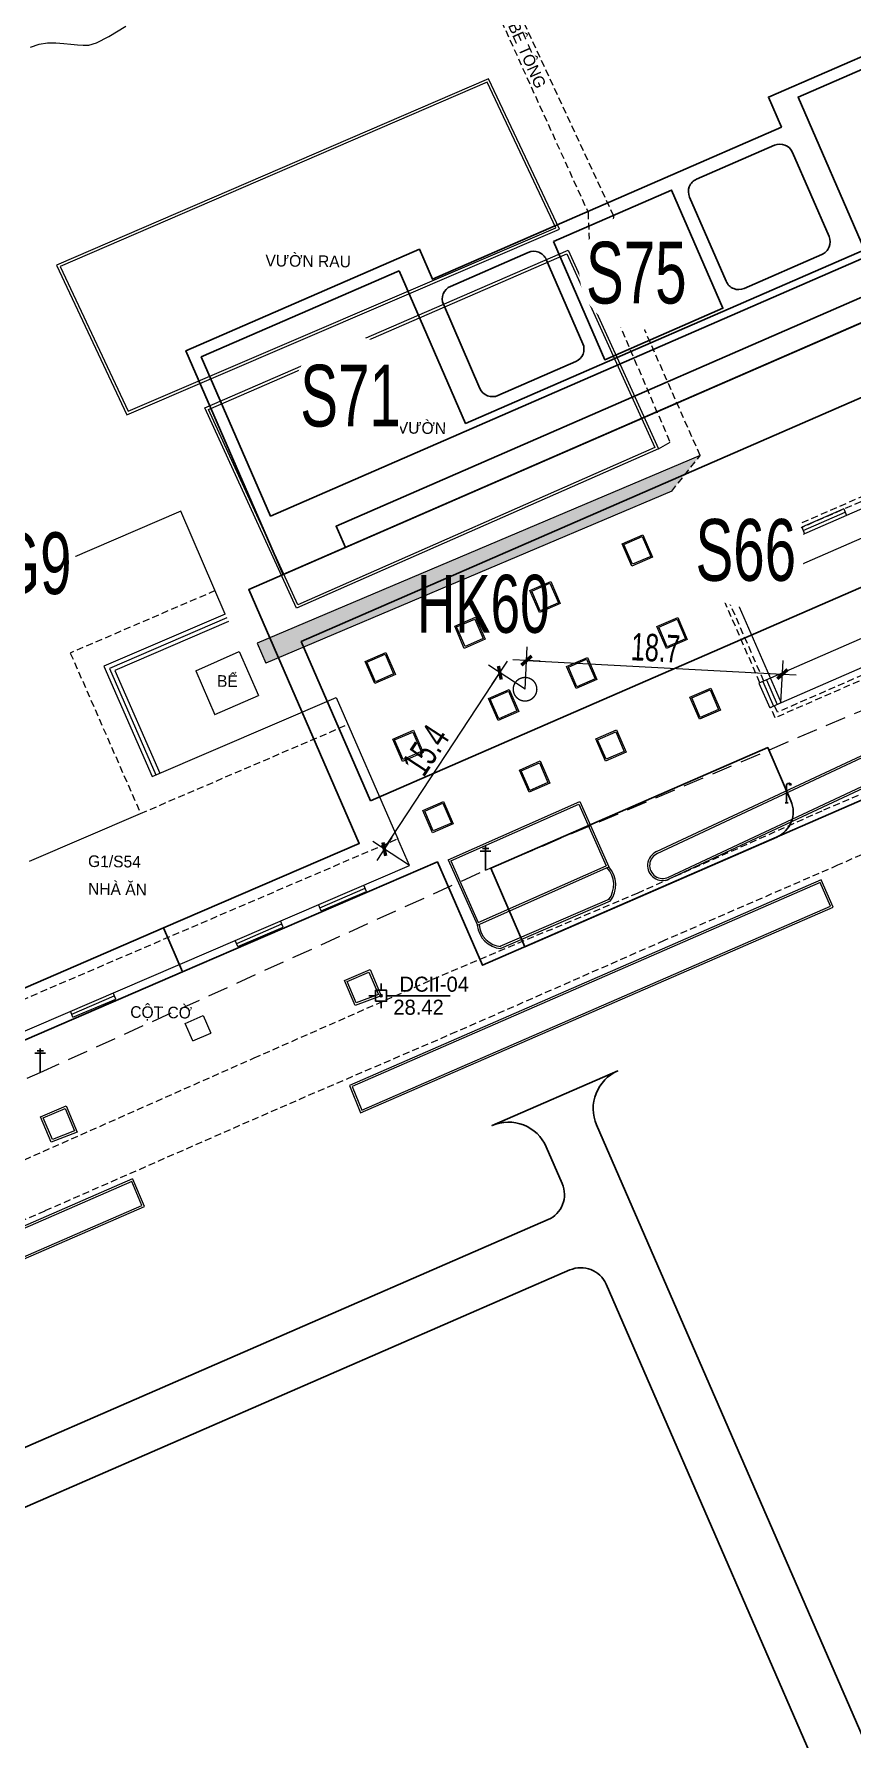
# Model space of a CAD drawing. Header units: inches. Extents: x 496359 to 501064, y 2374078 to 2377203.
# Drawn here: x 496698.2 to 496757.9, y 2376231.1 to 2376355.4 of the extents above; entities that cross this region are included whole.
import ezdxf
from ezdxf.enums import TextEntityAlignment as Align

# ---------------------------------------------------------------- set-up
doc = ezdxf.new("R2010")
doc.units = ezdxf.units.IN
doc.header["$MEASUREMENT"] = 0
doc.linetypes.add('DASHED', pattern=[0.75, 0.5, -0.25])
for name, color, linetype in [('cd', 7, 'Continuous'), ('chu', 6, 'Continuous'), ('MANH', 147, 'Continuous'), ('MOC - DC2', 1, 'Continuous')]:
    doc.layers.add(name, color=color, linetype=linetype)
for name, color, linetype, lineweight in [('EG Text2', 7, 'Continuous', 18), ('ISO', 252, 'Continuous', 20), ('LC Dim', 8, 'Continuous', 18), ('LC Net dam 1', 30, 'Continuous', 30), ('LC Net manh', 239, 'Continuous', 5), ('manh1', 67, 'Continuous', 13)]:
    doc.layers.add(name, color=color, linetype=linetype, lineweight=lineweight)
doc.styles.add('dien giai', font='', dxfattribs={"width": 0.8})
doc.styles.add('EG Hai', font='')
doc.styles.add('style1', font='')
doc.styles.get('dien giai').set_extended_font_data('.VnArial NarrowH')
doc.styles.get('EG Hai').set_extended_font_data('.VnArial NarrowH')
doc.styles.get('style1').set_extended_font_data('.VnAvantH')
doc.dimstyles.new('DIM300', dxfattribs={"dimscale": 0.5, "dimtxt": 2, "dimasz": 0.007, "dimexe": 1, "dimexo": 0, "dimgap": 0.4, "dimtad": 1, "dimtoh": 1, "dimdec": 1, "dimzin": 1, "dimdsep": 46, "dimtxsty": 'dien giai', "dimblk": 'rowdim', "dimcen": 2.5, "dimclrd": 256, "dimclre": 256, "dimclrt": 2, "dimazin": 0, "dimtfac": 1, "dimtdec": 1, "dimtix": 1, "dimtmove": 2, "dimatfit": 0, "dimldrblk": 'dot leader', "dimfxl": 2, "dimtolj": 1, "dimtzin": 0, "dimlwd": -1, "dimlwe": -1, "dimarcsym": 1})

# ---------------------------------------------------------------- blocks, each defined once
blk = doc.blocks.new('cdien')
at = {"layer": 'cd', "extrusion": (-0.000518657, 0.000768986, 1)}
for p, q in [((-0.8, 2.78, 0), (0.76, 2.78, 0)), ((-0.46, 3.14, 0), (0.49, 3.14, 0)), ((0, 0), (0, 3.5, 0))]:
    blk.add_line(p, q, dxfattribs=at)
blk = doc.blocks.new('chieusang')
at = {"layer": 'cd', "extrusion": (-0.000518657, 0.000768986, 1)}
for p, q in [((-0.03, 2.38, 0), (0.1, 2.57, 0)), ((-0.03, 2.38, 0), (-0.03, 0.03, 0)), ((0.1, 2.57, 0), (0.34, 2.61, 0)), ((0.34, 2.44, 0), (0.34, 2.61, 0)), ((0.34, 2.61, 0), (0.56, 2.54, 0)), ((0.54, 2.37, 0), (0.34, 2.44, 0)), ((0.58, 2.47, 0), (0.54, 2.37, 0)), ((0.56, 2.54, 0), (0.58, 2.47, 0)), ((-0.2, 0, 0), (0.2, 0, 0))]:
    blk.add_line(p, q, dxfattribs=at)
blk = doc.blocks.new('MOC')
at = {"layer": 'MOC - DC2'}
for points in [[(-0.4, 0), (-0.9, 0)], [(0, 0.4), (0, 0.9)], [(0.4, 0), (5.03, 0)], [(0, -0.4), (0, -0.9)]]:
    blk.add_lwpolyline(points, dxfattribs=at)
blk.add_lwpolyline([(-0.4, -0.4), (0.4, -0.4), (0.4, 0.4), (-0.4, 0.4)], close=True, dxfattribs=at)
blk.add_circle((0, 0), 0.0868, dxfattribs=at)
blk = doc.blocks.new('Nền HT mới')
at = {"layer": 'MANH', "lineweight": 0}
h = blk.add_hatch(dxfattribs=at)
h.set_pattern_fill('HONEY', color=8, scale=3, style=0)
h.set_pattern_definition([(0, (-498385.2992, -2376280.7748), (0.5625, 0.324759525), [0.375, -0.75]), (120, (-498385.2992, -2376280.7748), (-0.56249999877, 0.32475952713), [0.375, -0.75]), (60, (-498385.2992, -2376280.7748), (1.23e-09, 0.64951905213), [-0.75, 0.375])])
h.paths.add_polyline_path([(-12.99, 30.18), (-12.37, 28.72), (17.25, 41.27), (19.33, 43.87)])
at = {"layer": 'MANH', "color": 1, "linetype": 'DASHED', "lineweight": 0, "ltscale": 3, "elevation": -28.38}
blk.add_lwpolyline([(-168.11, -62.56), (-148.04, -53.65), (-128.17, -44.59), (-95.89, -30.65), (-58.74, -13.93), (-28.82, -1.11), (3.67, 13.64), (31.2, 25.31), (62.44, 39.11), (92.05, 52.59), (119.84, 64.48)], dxfattribs=at)
at = {"layer": 'MANH', "color": 3, "linetype": 'DASHED', "lineweight": 0, "elevation": -28.38}
for points in [[(-98.64, -37.36), (-82.5, -30.38), (-70.29, -25.06), (-55.32, -18.52), (-42.35, -12.93), (-29.97, -7.48), (-13.22, -0.06), (0.5, 5.98), (14.76, 11.97), (28.36, 18.03), (42.62, 24.14), (54.68, 29.38), (67.83, 35.35), (80.85, 41.08), (92.26, 46.21), (103.91, 51.03), (116.69, 56.56), (131.71, 63.03)], [(76.66, 34.79), (69.1, 31.37), (55.58, 25.28), (44.12, 20.53), (29.36, 13.99), (16.7, 8.5), (1.53, 1.84), (-10.85, -3.49), (-28.49, -11.22), (-40.3, -16.38), (-54.27, -22.43), (-69.24, -28.97), (-80.86, -34.09), (-97.08, -40.97)]]:
    blk.add_lwpolyline(points, dxfattribs=at)
at = {"layer": 'MANH', "linetype": 'DASHED', "lineweight": 0, "elevation": -28.38}
for points in [[(17.25, 41.27), (19.33, 43.87), (12.73, 58.81), (13.03, 61.34), (3.26, 82.33), (-6.47, 103.54), (-14.94, 121.94)], [(-15.84, 120.72), (-7.51, 103.17), (2.04, 81.69), (11.15, 61.6)], [(11.15, 61.6), (11.26, 58.48), (17.13, 44.84)], [(-16.06, 34.02), (-26.63, 29.47)], [(-26.63, 29.47), (-21.5, 17.77)], [(-21.5, 17.77), (-6.38, 24.26)], [(-36.37, 1.5), (-2.72, 15.93)]]:
    blk.add_lwpolyline(points, dxfattribs=at)
at = {"layer": 'MANH', "lineweight": 0, "elevation": -28.38}
for points in [[(-22.5, 46.84), (9.06, 60.38), (3.89, 71.35), (-27.64, 57.76)], [(-22.4, 47.1), (8.79, 60.48), (3.79, 71.09), (-27.38, 57.66)], [(16.28, 44.36), (-10.13, 32.73), (-16.81, 47.35), (9.7, 58.85)], [(16.01, 44.46), (-10.03, 32.99), (-16.55, 47.24), (9.6, 58.59)], [(14.39, 35.95), (13.77, 37.38), (15.1, 37.96), (15.72, 36.52)], [(7.66, 32.55), (7.04, 33.98), (8.37, 34.56), (8.99, 33.13)], [(2.17, 29.94), (1.55, 31.37), (2.88, 31.95), (3.5, 30.52)], [(16.93, 29.93), (16.31, 31.36), (17.64, 31.94), (18.26, 30.51)], [(-4.37, 27.37), (-4.99, 28.8), (-3.66, 29.38), (-3.04, 27.95)], [(10.33, 27.01), (9.71, 28.44), (11.04, 29.02), (11.66, 27.59)], [(4.63, 24.67), (4.01, 26.1), (5.34, 26.68), (5.96, 25.25)], [(19.34, 24.77), (18.71, 26.2), (20.05, 26.78), (20.67, 25.35)], [(-2.35, 21.7), (-2.97, 23.13), (-1.64, 23.71), (-1.02, 22.28)], [(12.46, 21.72), (11.84, 23.15), (13.17, 23.73), (13.79, 22.3)], [(6.89, 19.45), (6.27, 20.89), (7.6, 21.46), (8.22, 20.03)], [(-0.15, 16.5), (-0.77, 17.93), (0.56, 18.51), (1.18, 17.07)], [(28.09, 12.73), (-6.06, -2.15), (-5.37, -3.87), (28.83, 11.01)], [(-6.42, 5.52), (-4.84, 6.2), (-4.15, 4.57), (-5.76, 3.96)], [(-28.6, -4.43), (-27.01, -3.75), (-26.32, -5.38), (-27.93, -6)], [(-22.15, -9.08), (-76.33, -32.68), (-75.64, -34.4), (-21.41, -10.81)]]:
    blk.add_lwpolyline(points, close=True, dxfattribs=at)
at = {"layer": 'MANH', "color": 5, "linetype": 'DASHED', "lineweight": 0, "elevation": -28.38}
for points in [[(20.23, 35.23), (19.9, 35.99), (67.27, 56.64), (67.6, 55.89)], [(20.51, 35.35), (20.3, 35.83), (67.11, 56.25), (67.32, 55.77)], [(71.84, 46.16), (72.17, 45.41), (24.8, 24.75), (24.48, 25.51)], [(71.56, 46.04), (71.77, 45.57), (24.96, 25.15), (24.75, 25.63)], [(23.69, 27.3), (21.02, 33.44)], [(23.97, 27.42), (21.29, 33.56)]]:
    blk.add_lwpolyline(points, dxfattribs=at)
at = {"layer": 'MANH', "lineweight": 0, "elevation": -28.38}
for points in [[(66.84, 55.56), (20.99, 35.56)], [(67.63, 53.76), (21.77, 33.77)], [(70.3, 47.63), (24.45, 27.63)], [(16.28, 44.36), (17.13, 44.84)], [(71.09, 45.83), (25.23, 25.84)], [(19.33, 43.87), (-12.99, 30.18)], [(17.25, 41.27), (-12.37, 28.72)], [(-18.56, 39.82), (-39.48, 30.83)], [(-15.32, 32.31), (-18.56, 39.82)], [(29.8, 39.98), (26.74, 38.64)], [(29.8, 39.98), (30.01, 39.5)], [(26.74, 38.64), (26.95, 38.16)], [(26.84, 38.4), (29.91, 39.74)], [(14.34, 35.81), (13.63, 37.43), (15.15, 38.09), (15.85, 36.47), (14.34, 35.81)], [(20.99, 35.56), (20.16, 35.2)], [(20.95, 33.41), (20.16, 35.2)], [(21.22, 33.53), (20.44, 35.32)], [(21.5, 33.65), (20.71, 35.44)], [(20.99, 35.56), (25.23, 25.84)], [(7.61, 32.42), (6.91, 34.03), (8.42, 34.69), (9.12, 33.07), (7.61, 32.42)], [(21.77, 33.77), (20.95, 33.41)], [(-15.32, 32.31), (-24.18, 28.5)], [(-15.21, 32.03), (-23.78, 28.35)], [(-15.09, 31.76), (-23.39, 28.19)], [(2.12, 29.81), (1.42, 31.43), (2.94, 32.08), (3.64, 30.47), (2.12, 29.81)], [(16.87, 29.8), (16.17, 31.41), (17.69, 32.07), (18.39, 30.45), (16.87, 29.8)], [(-12.99, 30.18), (-12.37, 28.72)], [(-17.48, 28.18), (-14.3, 29.57)], [(-14.3, 29.57), (-12.9, 26.37)], [(-4.42, 27.24), (-5.12, 28.85), (-3.61, 29.51), (-2.91, 27.9), (-4.42, 27.24)], [(10.28, 26.88), (9.58, 28.49), (11.1, 29.15), (11.8, 27.54), (10.28, 26.88)], [(-24.18, 28.5), (-20.65, 20.46)], [(-23.78, 28.35), (-20.38, 20.58)], [(-23.38, 28.19), (-20.1, 20.7)], [(-17.48, 28.18), (-16.08, 24.97)], [(24.45, 27.63), (23.62, 27.27)], [(23.9, 27.39), (24.68, 25.6)], [(24.17, 27.51), (24.95, 25.72)], [(-20.65, 20.46), (-7.23, 26.22)], [(-16.09, 24.99), (-12.9, 26.38)], [(-7.23, 26.22), (-2.72, 15.93)], [(4.58, 24.54), (3.88, 26.15), (5.39, 26.81), (6.09, 25.2), (4.58, 24.54)], [(19.28, 24.64), (18.58, 26.25), (20.1, 26.91), (20.8, 25.3), (19.28, 24.64)], [(23.62, 27.27), (24.4, 25.48)], [(25.23, 25.84), (24.4, 25.48)], [(-2.4, 21.57), (-3.1, 23.18), (-1.58, 23.84), (-0.88, 22.22), (-2.4, 21.57)], [(12.41, 21.59), (11.71, 23.21), (13.22, 23.86), (13.92, 22.25), (12.41, 21.59)], [(16.14, 14.99), (32.22, 22.51)], [(6.84, 19.32), (6.14, 20.94), (7.65, 21.6), (8.35, 19.98), (6.84, 19.32)], [(16.2, 14.85), (32.28, 22.38)], [(17.01, 13.13), (33.09, 20.66)], [(17.07, 13), (33.15, 20.52)], [(0.95, 14.4), (10.54, 18.65)], [(10.54, 18.65), (12.66, 13.88)], [(-29.6, 14.3), (-21.5, 17.77)], [(-0.2, 16.37), (-0.9, 17.98), (0.61, 18.64), (1.31, 17.02), (-0.2, 16.37)], [(1.14, 14.32), (10.47, 18.46)], [(10.47, 18.46), (12.46, 13.95)], [(-1.88, 13.97), (-2.72, 15.93)], [(-35.55, -0.48), (-1.88, 13.97)], [(0.95, 14.4), (3.07, 9.62)], [(1.14, 14.32), (3.14, 9.82)], [(3.07, 9.62), (12.66, 13.88)], [(3.14, 9.82), (12.46, 13.95)], [(28.16, 12.92), (-6.25, -2.07), (-5.45, -4.07), (29.03, 10.93), (28.16, 12.92)], [(-5.02, 12.09), (-5.21, 12.54)], [(-8.42, 10.9), (-5.11, 12.32)], [(-8.32, 10.68), (-5.02, 12.09)], [(12.71, 11.51), (4.72, 8.06)], [(12.77, 11.38), (4.78, 7.92)], [(-8.32, 10.68), (-8.51, 11.12)], [(-14.49, 8.29), (-11.19, 9.71)], [(-14.4, 8.07), (-11.1, 9.49)], [(-11.1, 9.49), (-11.29, 9.93)], [(-14.4, 8.07), (-14.59, 8.51)], [(-6.62, 5.6), (-4.76, 6.39), (-3.95, 4.48), (-5.84, 3.76), (-6.62, 5.6)], [(-26.53, 3.13), (-23.42, 4.47)], [(-26.44, 2.91), (-23.32, 4.24)], [(-23.32, 4.24), (-23.51, 4.69)], [(-26.44, 2.91), (-26.62, 3.35)], [(-18.26, 2.46), (-16.94, 3.04)], [(-16.94, 3.04), (-16.37, 1.76)], [(-17.7, 1.18), (-18.26, 2.46)], [(-17.7, 1.18), (-16.37, 1.76)], [(-28.8, -4.35), (-26.93, -3.56), (-26.12, -5.47), (-28.02, -6.19), (-28.8, -4.35)], [(-22.08, -8.88), (-76.52, -32.6), (-75.72, -34.6), (-21.21, -10.89), (-22.07, -8.89)]]:
    blk.add_lwpolyline(points, dxfattribs=at)
at = {"layer": 'MANH', "lineweight": 0}
for centre, radius, start, end in [((16.59, 13.98, -28.38), 1.1, 113.8134, 296.3413), ((11.2, 12.57, -0.03), 1.82, 322.8968, 43.3524), ((11.21, 12.56, 0.1), 1.96, 322.7014, 42.3569), ((16.59, 13.98, -28.38), 0.95, 113.8134, 296.3413), ((4.93, 9.79, -0.03), 1.87, 185.0166, 265.5188), ((4.93, 9.8, -0.03), 1.74, 183.9569, 265.5027)]:
    blk.add_arc(centre, radius, start, end, dxfattribs=at)
at = {"layer": 'manh1', "color": 1, "lineweight": 0, "elevation": -28.38}
blk.add_lwpolyline([(-29.53, 73.65), (-28.9, 73.86), (-28.29, 73.96), (-27.69, 73.97), (-27.11, 73.92), (-26.59, 73.87), (-26.11, 73.83), (-25.68, 73.8), (-25.27, 73.81), (-24.71, 73.97), (-23.82, 74.42), (-22.58, 75.18)], dxfattribs=at)
at = {"layer": 'MOC - DC2', "lineweight": 0}
blk.add_point((-3.95, 4.48, 0.04), dxfattribs=at)
blk.add_point((-3.95, 4.48, 0.04), dxfattribs=at)
at = {"layer": 'cd', "lineweight": 0}
for name, p, xscale, yscale, zscale, rotation in [('chieusang', (25.64, 18.54, 0.16), 0.5499999999883585, 0.5499999999883585, 0.5499999999883585, 359.8380142929382), ('cdien', (3.67, 13.64, -0.06), 0.5, 0.5, 0.5, 0.152441407077486), ('cdien', (-28.82, -1.11, 0.04), 0.5, 0.5, 0.5, 0.152441407077486)]:
    blk.add_blockref(name, p, dxfattribs=dict(at, xscale=xscale, yscale=yscale, zscale=zscale, rotation=rotation))
at = {"layer": 'MOC - DC2', "lineweight": 0}
blk.add_blockref('MOC', (-3.95, 4.48, 0.04), dxfattribs=at)
at = {"layer": 'chu', "color": 6, "lineweight": 0, "style": 'style1'}
for s, rotation, p in [('§¦êNG B£ T¤NG', 293.6624, (3.37, 79.62, -28.38)), ('V¦êN RAU ', 359.2672, (-12.4, 57.67, -28.38)), ('V¦êN', 359.2672, (-2.74, 45.48, -28.38)), ('BÓ', 359.2672, (-15.93, 27.01, -28.38)), ('G1/S54', 359.2672, (-25.34, 13.87, -28.38)), ('NHµ ¡N', 359.2672, (-25.34, 11.85, -28.38)), ('CéT Cê', 359.2672, (-22.26, 2.87, -28.38))]:
    blk.add_text(s, height=0.85, rotation=rotation, dxfattribs=at).set_placement(p)
at = {"layer": 'MOC - DC2', "lineweight": 0, "style": 'style1'}
for s, p in [('DCII-04', (-2.61, 4.77, 0.04)), ('28.42', (-3.06, 3.09, 0.04))]:
    blk.add_text(s, height=1.1, dxfattribs=at).set_placement(p)
blk = doc.blocks.new('rowdim')
blk.add_line((-200, 0), (200, 0))
at = {"const_width": 50}
blk.add_lwpolyline([(-71, -71), (71, 71)], dxfattribs=at)
blk = doc.blocks.new('*D414')
at = {"layer": 'Defpoints', "color": 0, "transparency": 16777216}
for p in [(496732.23, 2376308.8), (496734.07, 2376307.6), (496725.64, 2376294.74)]:
    blk.add_point(p, dxfattribs=at)
at = {"layer": 'LC Dim', "transparency": 16777216}
for p, q in [((496734.07, 2376307.6), (496731.4, 2376309.35)), ((496723.8, 2376295.95), (496732.23, 2376308.8)), ((496725.64, 2376294.74), (496722.97, 2376296.49))]:
    blk.add_line(p, q, dxfattribs=at)
at = {"layer": 'LC Dim', "transparency": 16777216, "xscale": 0.005, "yscale": 0.005, "zscale": 0.005}
for p, rotation in [((496732.23, 2376308.8), 56.74464020919145), ((496723.8, 2376295.94), 236.7446402091914)]:
    blk.add_blockref('rowdim', p, dxfattribs=dict(at, rotation=rotation))
at = {"layer": 'LC Dim', "color": 2, "transparency": 16777216, "insert": (496726.83, 2376303.15), "char_height": 2, "attachment_point": 5, "rotation": 56.7446, "style": 'dien giai'}
blk.add_mtext('\\A1;15.4', dxfattribs=at)
blk = doc.blocks.new('dot leader')
at = {"const_width": 50}
blk.add_lwpolyline([(-25, 0, 1), (25, 0, 1)], format="xyb", close=True, dxfattribs=at)
blk = doc.blocks.new('*D415')
at = {"layer": 'Defpoints', "color": 0, "transparency": 16777216}
for p in [(496752.85, 2376308.7), (496734.07, 2376307.6), (496752.74, 2376306.61)]:
    blk.add_point(p, dxfattribs=at)
at = {"layer": 'LC Dim', "transparency": 16777216}
for p, q in [((496734.07, 2376307.6), (496734.23, 2376310.68)), ((496734.19, 2376309.69), (496752.85, 2376308.7)), ((496752.74, 2376306.61), (496752.91, 2376309.7))]:
    blk.add_line(p, q, dxfattribs=at)
at = {"layer": 'LC Dim', "transparency": 16777216, "xscale": 0.005, "yscale": 0.005, "zscale": 0.005}
for p, rotation in [((496734.18, 2376309.69), 176.9712956486483), ((496752.85, 2376308.7), 356.9712956486483)]:
    blk.add_blockref('rowdim', p, dxfattribs=dict(at, rotation=rotation))
at = {"layer": 'LC Dim', "color": 2, "transparency": 16777216, "insert": (496743.59, 2376310.61), "char_height": 2, "attachment_point": 5, "rotation": 356.9713, "style": 'dien giai'}
blk.add_mtext('\\A1;18.7', dxfattribs=at)

msp = doc.modelspace()

# ---------------------------------------------------------------- linework, layer by layer
at = {"layer": 'LC Net dam 1', "const_width": 0.1}
msp.add_lwpolyline([(496733.21, 2376307.6, 1), (496734.93, 2376307.6, 1)], format="xyb", close=True, dxfattribs=at)
at = {"layer": 'LC Net dam 1'}
for points in [[(496731.57, 2376294.54), (496734.06, 2376288.82), (496752.44, 2376296.82, 0.414214), (496753.47, 2376299.45), (496751.78, 2376303.34)], [(496666.62, 2376232.3), (496663.43, 2376239.63, 0.414214), (496666.06, 2376238.6), (496735.75, 2376268.92, 0.414214), (496736.78, 2376271.55), (496735.62, 2376274.23, 0.414214), (496731.67, 2376275.78), (496740.84, 2376279.77, 0.414214), (496739.29, 2376275.83), (496765.99, 2376214.47, 0.414214), (496768.62, 2376213.43), (496761.29, 2376210.24, 0.414214), (496762.32, 2376212.87), (496739.98, 2376264.22, 0.414214), (496737.35, 2376265.25), (496667.66, 2376234.93, 0.414214)]]:
    msp.add_lwpolyline(points, format="xyb", close=True, dxfattribs=at)
msp.add_lwpolyline([(496620.6, 2376274.35), (496630.45, 2376251.72), (496634.76, 2376253.6), (496637.68, 2376246.88), (496693.82, 2376271.31), (496690.5, 2376278.96), (496709.08, 2376286.98), (496707.69, 2376290.2), (496693.41, 2376284.03), (496685.36, 2376302.54)], close=True, dxfattribs=at)

# ---------------------------------------------------------------- block references
at = {"layer": 'LC Net manh'}
msp.add_blockref('Nền HT mới', (496727.52, 2376280.77, 2.92), dxfattribs=at)

# ---------------------------------------------------------------- texts
at = {"layer": 'EG Text2', "style": 'EG Hai', "width": 0.8}
msp.add_text('hk60', height=4.224, rotation=0, dxfattribs=at).set_placement((496731.02, 2376313.83, -25.45), align=Align.MIDDLE_CENTER)

# ---------------------------------------------------------------- dimensions: what is measured, and where the dimension line sits
at = {"layer": 'LC Dim'}
for p1, p2, distance, picture, middle in [((496734.07, 2376307.6, -25.45), (496752.74, 2376306.61, -25.45), 2.09, '*D415', (496743.59, 2376310.61, -25.45)), ((496725.64, 2376294.74, -25.45), (496734.07, 2376307.6, -25.45), 2.2, '*D414', (496726.83, 2376303.15, -25.45))]:
    dim = msp.add_aligned_dim(p1=p1, p2=p2, distance=distance, dimstyle='DIM300', override={"dimscale": 1, "dimasz": 0.005, "dimpost": ''}, dxfattribs=at)
    dim.commit()
    dim.dimension.update_dxf_attribs({"geometry": picture, "text_midpoint": middle})

# ---------------------------------------------------------------- next in the draw order: wipeouts: each hides what was drawn before it
at = {"ltscale": 500}
for points, z in [([(496739.28, 2376335.04), (496738.81, 2376335.59), (496738.56, 2376335.99), (496738.33, 2376336.48), (496738.16, 2376337.01), (496738.07, 2376337.5), (496738.03, 2376337.94), (496738.05, 2376338.47), (496738.11, 2376338.88), (496738.27, 2376339.45), (496738.4, 2376339.77), (496738.62, 2376340.2), (496738.89, 2376340.6), (496739.27, 2376341.03), (496739.67, 2376341.39), (496740.14, 2376341.71), (496740.6, 2376341.94), (496741.03, 2376342.1), (496741.43, 2376342.2), (496741.93, 2376342.27), (496742.37, 2376342.28), (496742.78, 2376342.25), (496743.32, 2376342.15), (496743.73, 2376342.02), (496744.11, 2376341.86), (496744.7, 2376341.51), (496744.96, 2376341.32), (496745.26, 2376341.05), (496745.51, 2376340.77), (496745.78, 2376340.42), (496746.02, 2376340.01), (496746.18, 2376339.67), (496746.31, 2376339.32), (496746.43, 2376338.87), (496746.49, 2376338.46), (496746.51, 2376337.88), (496746.45, 2376337.33), (496746.35, 2376336.9), (496746.24, 2376336.55), (496746.04, 2376336.1), (496745.82, 2376335.72), (496745.61, 2376335.44), (496745.27, 2376335.05), (496745.01, 2376334.81), (496744.6, 2376334.5), (496744.32, 2376334.34), (496744.07, 2376334.21), (496743.77, 2376334.08), (496743.42, 2376333.96), (496743.09, 2376333.88), (496742.74, 2376333.83), (496742.39, 2376333.81), (496742.1, 2376333.81), (496741.67, 2376333.85), (496741.3, 2376333.92), (496740.9, 2376334.03), (496740.5, 2376334.19), (496740.03, 2376334.45), (496739.81, 2376334.59), (496739.5, 2376334.83)], -292.38), ([(496718.43, 2376326.08), (496717.96, 2376326.63), (496717.71, 2376327.03), (496717.48, 2376327.52), (496717.31, 2376328.05), (496717.22, 2376328.54), (496717.18, 2376328.98), (496717.2, 2376329.51), (496717.27, 2376329.91), (496717.42, 2376330.49), (496717.55, 2376330.8), (496717.77, 2376331.24), (496718.04, 2376331.63), (496718.42, 2376332.07), (496718.82, 2376332.43), (496719.29, 2376332.75), (496719.75, 2376332.97), (496720.18, 2376333.13), (496720.58, 2376333.23), (496721.08, 2376333.3), (496721.52, 2376333.32), (496721.93, 2376333.29), (496722.47, 2376333.19), (496722.88, 2376333.06), (496723.26, 2376332.9), (496723.85, 2376332.55), (496724.11, 2376332.35), (496724.41, 2376332.08), (496724.66, 2376331.81), (496724.93, 2376331.46), (496725.18, 2376331.05), (496725.33, 2376330.71), (496725.46, 2376330.35), (496725.58, 2376329.9), (496725.64, 2376329.5), (496725.66, 2376328.92), (496725.6, 2376328.37), (496725.5, 2376327.93), (496725.39, 2376327.58), (496725.19, 2376327.14), (496724.97, 2376326.76), (496724.76, 2376326.47), (496724.42, 2376326.09), (496724.16, 2376325.85), (496723.75, 2376325.54), (496723.47, 2376325.37), (496723.22, 2376325.24), (496722.92, 2376325.12), (496722.57, 2376325), (496722.24, 2376324.92), (496721.89, 2376324.87), (496721.54, 2376324.84), (496721.25, 2376324.85), (496720.82, 2376324.88), (496720.45, 2376324.95), (496720.05, 2376325.07), (496719.65, 2376325.23), (496719.18, 2376325.48), (496718.96, 2376325.63), (496718.65, 2376325.87)], -292.38), ([(496747.27, 2376314.82), (496746.8, 2376315.37), (496746.55, 2376315.77), (496746.32, 2376316.27), (496746.15, 2376316.79), (496746.05, 2376317.29), (496746.02, 2376317.73), (496746.04, 2376318.25), (496746.1, 2376318.66), (496746.26, 2376319.23), (496746.39, 2376319.55), (496746.61, 2376319.98), (496746.88, 2376320.38), (496747.26, 2376320.82), (496747.66, 2376321.17), (496748.13, 2376321.49), (496748.59, 2376321.72), (496749.02, 2376321.88), (496749.42, 2376321.98), (496749.92, 2376322.05), (496750.36, 2376322.06), (496750.77, 2376322.03), (496751.31, 2376321.93), (496751.72, 2376321.8), (496752.1, 2376321.64), (496752.69, 2376321.3), (496752.95, 2376321.1), (496753.25, 2376320.83), (496753.5, 2376320.55), (496753.77, 2376320.2), (496754.01, 2376319.79), (496754.17, 2376319.45), (496754.3, 2376319.1), (496754.42, 2376318.65), (496754.48, 2376318.25), (496754.49, 2376317.67), (496754.44, 2376317.11), (496754.34, 2376316.68), (496754.22, 2376316.33), (496754.03, 2376315.88), (496753.81, 2376315.51), (496753.6, 2376315.22), (496753.26, 2376314.84), (496753, 2376314.59), (496752.59, 2376314.29), (496752.31, 2376314.12), (496752.06, 2376313.99), (496751.76, 2376313.86), (496751.41, 2376313.75), (496751.08, 2376313.67), (496750.73, 2376313.61), (496750.38, 2376313.59), (496750.09, 2376313.59), (496749.66, 2376313.63), (496749.29, 2376313.7), (496748.89, 2376313.82), (496748.49, 2376313.97), (496748.02, 2376314.23), (496747.8, 2376314.38), (496747.49, 2376314.62)], -292.38), ([(496694.06, 2376313.85), (496693.59, 2376314.4), (496693.34, 2376314.8), (496693.11, 2376315.29), (496692.94, 2376315.82), (496692.84, 2376316.32), (496692.81, 2376316.76), (496692.83, 2376317.28), (496692.89, 2376317.69), (496693.05, 2376318.26), (496693.17, 2376318.58), (496693.4, 2376319.01), (496693.66, 2376319.41), (496694.04, 2376319.84), (496694.45, 2376320.2), (496694.92, 2376320.52), (496695.38, 2376320.75), (496695.81, 2376320.91), (496696.2, 2376321.01), (496696.71, 2376321.08), (496697.14, 2376321.09), (496697.56, 2376321.06), (496698.1, 2376320.96), (496698.51, 2376320.83), (496698.89, 2376320.67), (496699.48, 2376320.32), (496699.74, 2376320.13), (496700.04, 2376319.86), (496700.29, 2376319.58), (496700.56, 2376319.23), (496700.8, 2376318.82), (496700.96, 2376318.48), (496701.09, 2376318.13), (496701.2, 2376317.68), (496701.26, 2376317.27), (496701.28, 2376316.69), (496701.23, 2376316.14), (496701.13, 2376315.71), (496701.01, 2376315.36), (496700.81, 2376314.91), (496700.59, 2376314.53), (496700.39, 2376314.25), (496700.05, 2376313.86), (496699.79, 2376313.62), (496699.38, 2376313.32), (496699.1, 2376313.15), (496698.85, 2376313.02), (496698.55, 2376312.89), (496698.2, 2376312.77), (496697.86, 2376312.7), (496697.52, 2376312.64), (496697.17, 2376312.62), (496696.88, 2376312.62), (496696.44, 2376312.66), (496696.08, 2376312.73), (496695.68, 2376312.84), (496695.28, 2376313), (496694.8, 2376313.26), (496694.58, 2376313.4), (496694.28, 2376313.64)], -266.15)]:
    msp.add_wipeout(points, dxfattribs=at).translate(0, 0, z).dxf.layer = 'ISO'

# ---------------------------------------------------------------- next in the draw order: linework, layer by layer
at = {"layer": 'LC Net dam 1'}
for points in [[(496775.97, 2376341.87), (496716.42, 2376315.96), (496709.32, 2376332.28), (496726.36, 2376339.69), (496727.31, 2376337.5), (496752.78, 2376348.59), (496751.83, 2376350.78), (496768.87, 2376358.19)], [(496724.88, 2376338.11), (496710.45, 2376331.83), (496715.5, 2376320.23), (496773.47, 2376345.45), (496768.42, 2376357.06), (496753.99, 2376350.78), (496758.83, 2376339.65), (496729.73, 2376326.98)], [(496736.14, 2376340.25), (496739.89, 2376331.63), (496748.51, 2376335.38), (496744.76, 2376344)], [(496709.08, 2376286.98), (496727.68, 2376295.01), (496730.96, 2376287.47), (496787.11, 2376311.9), (496783.81, 2376319.48), (496815.57, 2376333.14), (496814.17, 2376336.35), (496786.73, 2376324.55), (496778.68, 2376343.05), (496713.91, 2376314.87), (496721.97, 2376296.36), (496707.69, 2376290.2)], [(496722.8, 2376299.45), (496783.9, 2376326.04), (496778.84, 2376337.67), (496717.74, 2376311.08)]]:
    msp.add_lwpolyline(points, close=True, dxfattribs=at)
for points in [[(496746.07, 2376343.48), (496748.74, 2376337.35, 0.414214), (496750.06, 2376336.83), (496755.73, 2376339.3, 0.414214), (496756.25, 2376340.62), (496753.58, 2376346.75, 0.414214), (496752.27, 2376347.27), (496746.59, 2376344.8, 0.414214)], [(496728.11, 2376335.67), (496730.78, 2376329.53, 0.414214), (496732.09, 2376329.02), (496737.77, 2376331.49, 0.414214), (496738.29, 2376332.8), (496735.62, 2376338.94, 0.414214), (496734.3, 2376339.45), (496728.63, 2376336.98, 0.414214)]]:
    msp.add_lwpolyline(points, format="xyb", close=True, dxfattribs=at)
msp.add_lwpolyline([(496720.96, 2376317.93), (496720.28, 2376319.49), (496770.76, 2376341.46), (496771.43, 2376339.9)], dxfattribs=at)

# ---------------------------------------------------------------- next in the draw order: texts
at = {"layer": 'EG Text2', "style": 'EG Hai', "width": 0.8}
for s, p in [('S75', (496742.19, 2376337.98, -292.38)), ('S71', (496721.34, 2376329.01, -292.38)), ('tg9', (496696.97, 2376316.79, -266.15)), ('s66', (496750.18, 2376317.76, -292.38))]:
    msp.add_text(s, height=4.5, rotation=0, dxfattribs=at).set_placement(p, align=Align.MIDDLE_CENTER)

doc.saveas('drawing.dxf')
